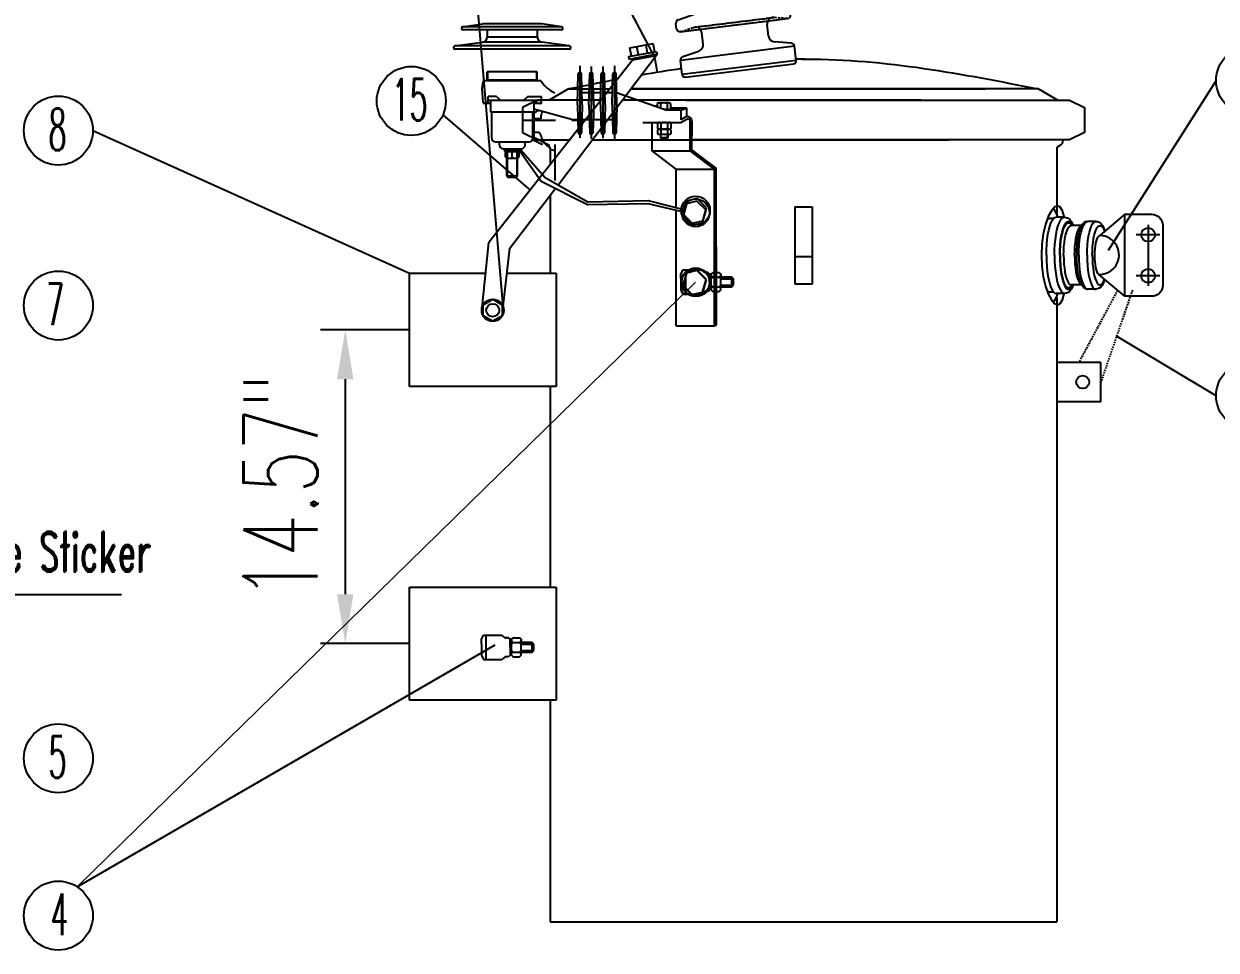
# Model space of a CAD drawing. Extents: x 4438 to 384502, y -178203 to -21188.
# Drawn here: x 374828 to 375552, y -173046 to -172484 of the extents above; entities that cross this region are included whole.
import ezdxf

# ---------------------------------------------------------------- set-up
doc = ezdxf.new("R2010")
doc.units = 0
doc.header["$LTSCALE"] = 8
doc.header["$MEASUREMENT"] = 0
doc.linetypes.add('ACAD_ISO04W100', pattern=[30, 24, -3, 0, -3])
doc.linetypes.add('HIDDEN', pattern=[0.375, 0.25, -0.125])
doc.layers.get('0').update_dxf_attribs({"linetype": 'CONTINUOUS'})
doc.layers.get('DEFPOINTS').update_dxf_attribs({"linetype": 'CONTINUOUS'})
for name, color, linetype in [('CEN', 1, 'ACAD_ISO04W100'), ('DEFAULT_2', 8, 'HIDDEN'), ('PL', 5, 'CONTINUOUS')]:
    doc.layers.add(name, color=color, linetype=linetype)
doc.layers.add('细', color=7, linetype='CONTINUOUS', lineweight=20)
doc.styles.add('DFT', font='simplex', dxfattribs={"width": 0.67, "bigfont": 'dft'})
doc.styles.get("Standard").update_dxf_attribs({"font": 'txt.shx', "width": 0.5, "bigfont": 'intecad.shx'})
doc.styles.add('数字与字母', font='romand.shx', dxfattribs={"width": 0.8})
doc.dimstyles.new('INTE$0', dxfattribs={"dimscale": 5, "dimtxt": 4, "dimasz": 3, "dimexe": 3, "dimexo": 0, "dimgap": 1, "dimtad": 1, "dimdec": 3, "dimdsep": 46, "dimtxsty": 'DFT', "dimcen": 0, "dimclrd": 3, "dimclre": 3, "dimclrt": 6, "dimadec": 0, "dimazin": 0, "dimtfac": 1, "dimtdec": 3, "dimtix": 1, "dimtmove": 1, "dimatfit": 0, "dimfxl": 0, "dimtolj": 1, "dimtzin": 0, "dimarcsym": 0})

# ---------------------------------------------------------------- blocks, each defined once
blk = doc.blocks.new('*D74')
at = {"color": 3, "lineweight": -2}
for p, q in [((375062.4, -172669.65), (375008.5, -172669.65)), ((375023.5, -172699.65), (375023.5, -172830.09)), ((375062.4, -172860.09), (375008.5, -172860.09))]:
    blk.add_line(p, q, dxfattribs=at)
at = {"color": 3}
for points in [[(375028.5, -172699.65), (375018.5, -172699.65), (375023.5, -172669.65)], [(375018.5, -172830.09), (375028.5, -172830.09), (375023.5, -172860.09)]]:
    blk.add_solid(points, dxfattribs=at)
at = {"layer": 'DEFPOINTS', "color": 0}
for p in [(375062.4, -172669.65), (375023.5, -172860.09), (375062.4, -172860.09)]:
    blk.add_point(p, dxfattribs=at)
at = {"color": 6, "insert": (374984.22, -172764.87), "char_height": 45, "attachment_point": 5, "rotation": 90, "style": 'DFT'}
blk.add_mtext('\\A1;14.57"', dxfattribs=at)
blk = doc.blocks.new('8')
at = {"color": 7, "linetype": 'Continuous'}
for p, q in [((3546.3, -353.2), (3546.3, -350.2)), ((3546.3, -350.2), (3585.2, -350.2)), ((3585.2, -353.2), (3546.3, -353.2)), ((3547.8, -348.7), (3583.7, -348.7)), ((3585.2, -353.2), (3585.2, -350.2)), ((3524.1, -370.5), (3524.1, -365.8)), ((3526.4, -362.8), (3542.2, -358.6)), ((3605.1, -362.8), (3526.4, -362.8)), ((3605.1, -362.8), (3589.3, -358.6)), ((3607.4, -370.5), (3607.4, -365.8)), ((3527.1, -373.6), (3604.4, -373.6)), ((3523.1, -389), (3537.5, -385.1)), ((3541.6, -379.7), (3541.6, -377.1)), ((3589.9, -379.7), (3589.9, -377.1)), ((3608.5, -389), (3594, -385.1)), ((3520.8, -396.7), (3520.8, -391.9)), ((3610.7, -396.7), (3610.7, -391.9)), ((3523.8, -399.7), (3607.7, -399.7)), ((3543.3, -405.1), (3543.3, -401.9)), ((3588.2, -405.1), (3588.2, -401.9)), ((3519.4, -422.8), (3519.4, -418.1)), ((3521.7, -415.1), (3539.1, -410.4)), ((3609.8, -415.1), (3592.4, -410.4)), ((3612.1, -422.8), (3612.1, -418.1)), ((3522.4, -425.9), (3609.1, -425.9)), ((3543.3, -432.2), (3543.3, -427.7)), ((3588.2, -432.2), (3588.2, -427.7)), ((3521.8, -441.3), (3538.8, -437.7)), ((3609.7, -441.3), (3592.7, -437.7)), ((3519.4, -449), (3519.4, -444.3)), ((3612.1, -449), (3612.1, -444.3)), ((3522.4, -452), (3609.1, -452)), ((3543.3, -463.1), (3543.3, -454.6)), ((3588.2, -463.1), (3588.2, -454.6)), ((3520.4, -472.5), (3538.8, -468.6)), ((3611.1, -472.5), (3592.7, -468.6)), ((3518, -480.1), (3518, -475.5)), ((3613.5, -480.1), (3613.5, -475.5)), ((3521.1, -483.2), (3610.5, -483.2)), ((3540.1, -494.7), (3540.1, -486.1)), ((3591.4, -494.7), (3591.4, -486.1)), ((3519.1, -503.6), (3535.7, -500.1)), ((3612.4, -503.6), (3595.8, -500.1)), ((3516.7, -511.3), (3516.7, -506.6)), ((3614.8, -511.3), (3614.8, -506.6)), ((3519.8, -514.4), (3611.7, -514.4)), ((3538.4, -524.9), (3538.4, -517.4)), ((3593.1, -517.4), (3538.4, -517.4)), ((3593.1, -524.9), (3593.1, -517.4)), ((3517.7, -533.8), (3534, -530.3)), ((3613.8, -533.8), (3597.5, -530.3)), ((3515.3, -541.5), (3515.3, -536.8)), ((3616.2, -541.5), (3616.2, -536.8)), ((3518.4, -544.5), (3613.1, -544.5)), ((3538.4, -555.5), (3538.4, -544.4)), ((3593.1, -555.5), (3593.1, -544.4)), ((3517.7, -564.5), (3534, -561)), ((3613.8, -564.5), (3597.5, -561)), ((3515.3, -572.1), (3515.3, -567.4)), ((3518.4, -575.2), (3613.1, -575.2)), ((3616.2, -572.1), (3616.2, -567.4)), ((3536.8, -588.5), (3536.8, -578.2)), ((3594.7, -588.5), (3594.7, -578.2)), ((3517.7, -597.1), (3532.4, -594)), ((3613.8, -597.1), (3599.1, -594)), ((3515.3, -612.6), (3515.3, -600.1)), ((3616.2, -600.1), (3515.3, -600.1)), ((3616.2, -612.6), (3616.2, -600.1)), ((3616.2, -612.6), (3515.3, -612.6)), ((3517.9, -615.2), (3613.6, -615.2))]:
    blk.add_line(p, q, dxfattribs=at)
for centre, radius, start, end in [((3540.7, -353.2), 5.59, 285, 0), ((3547.8, -350.2), 1.52, 90, 180), ((3583.7, -350.2), 1.52, 0, 90), ((3590.8, -353.2), 5.59, 180, 255), ((3527.1, -365.8), 3.05, 105, 180), ((3604.4, -365.8), 3.05, 0, 75), ((3527.1, -370.5), 3.05, 180, 270), ((3536, -377.1), 5.59, 0, 39.3839), ((3595.5, -377.1), 5.59, 140.6161, 180), ((3604.4, -370.5), 3.05, 270, 0), ((3536, -379.7), 5.59, 285, 0), ((3595.5, -379.7), 5.59, 180, 255), ((3523.8, -391.9), 3.05, 105, 180), ((3523.8, -396.7), 3.05, 180, 270), ((3607.7, -396.7), 3.05, 270, 0), ((3607.7, -391.9), 3.05, 0, 75), ((3537.7, -405.1), 5.59, 285, 0), ((3537.7, -401.9), 5.59, 0, 23.2986), ((3593.8, -401.9), 5.59, 156.7014, 180), ((3593.8, -405.1), 5.59, 180, 255), ((3522.4, -418.1), 3.05, 105, 180), ((3609.1, -418.1), 3.05, 0, 75), ((3522.4, -422.8), 3.05, 180, 270), ((3537.7, -427.7), 5.59, 0, 19.0102), ((3593.8, -427.7), 5.59, 160.9898, 180), ((3609.1, -422.8), 3.05, 270, 0), ((3537.7, -432.2), 5.59, 282, 0), ((3593.8, -432.2), 5.59, 180, 258), ((3522.4, -444.3), 3.05, 102, 180), ((3522.4, -449), 3.05, 180, 270), ((3609.1, -449), 3.05, 270, 0), ((3609.1, -444.3), 3.05, 0, 78), ((3537.7, -454.6), 5.59, 0, 27.3761), ((3593.8, -454.6), 5.59, 152.6239, 180), ((3537.7, -463.1), 5.59, 282, 0), ((3593.8, -463.1), 5.59, 180, 258), ((3521.1, -475.5), 3.05, 102, 180), ((3521.1, -480.1), 3.05, 180, 270), ((3610.5, -480.1), 3.05, 270, 0), ((3610.5, -475.5), 3.05, 0, 78), ((3534.5, -486.1), 5.59, 0, 31.6884), ((3597, -486.1), 5.59, 148.3116, 180), ((3534.5, -494.7), 5.59, 282, 0), ((3597, -494.7), 5.59, 180, 258), ((3519.8, -506.6), 3.05, 102, 180), ((3519.8, -511.3), 3.05, 180, 270), ((3611.7, -511.3), 3.05, 270, 0), ((3611.7, -506.6), 3.05, 0, 78), ((3532.9, -517.4), 5.59, 0, 32.609), ((3598.6, -517.4), 5.59, 147.391, 180), ((3518.4, -536.8), 3.05, 102, 180), ((3532.9, -524.9), 5.59, 282, 0), ((3598.6, -524.9), 5.59, 180, 258), ((3613.1, -536.8), 3.05, 0, 78), ((3518.4, -541.5), 3.05, 180, 270), ((3613.1, -541.5), 3.05, 270, 0), ((3518.4, -567.4), 3.05, 102, 180), ((3532.9, -555.5), 5.59, 282, 0), ((3598.6, -555.5), 5.59, 180, 258), ((3613.1, -567.4), 3.05, 0, 78), ((3518.4, -572.1), 3.05, 180, 270), ((3531.2, -578.2), 5.59, 0, 33.2147), ((3600.3, -578.2), 5.59, 146.7853, 180), ((3613.1, -572.1), 3.05, 270, 0), ((3531.2, -588.5), 5.59, 282, 0), ((3600.3, -588.5), 5.59, 180, 258), ((3518.4, -600.1), 3.05, 102, 180), ((3613.1, -600.1), 3.05, 0, 78), ((3517.9, -612.6), 2.54, 180, 270), ((3613.6, -612.6), 2.54, 270, 0)]:
    blk.add_arc(centre, radius, start, end, dxfattribs=at)
at = {"layer": 'CEN', "ltscale": 0.5}
for p, q in [((3555.7, -305.1), (3555.7, -330.2)), ((3536.9, -317.7), (3600.7, -317.7)), ((3579.9, -317.7), (3554.9, -317.7))]:
    blk.add_line(p, q, dxfattribs=at)
at = {"layer": 'DEFAULT_2', "color": 8, "linetype": 'HIDDEN'}
for p, q in [((3527.9, -373.4), (3527.1, -373.6)), ((3527.9, -373.4), (3534.6, -371.7)), ((3527.9, -373.4), (3603.6, -373.4)), ((3534.6, -371.7), (3536, -371.5)), ((3534.6, -371.7), (3596.9, -371.7)), ((3536.2, -371.5), (3595.3, -371.5)), ((3596.9, -371.7), (3595.5, -371.5)), ((3603.6, -373.4), (3596.9, -371.7)), ((3603.6, -373.4), (3604.4, -373.6)), ((3524.6, -399.6), (3536.2, -396.5)), ((3536.2, -396.5), (3537.7, -396.3)), ((3536.2, -396.5), (3595.3, -396.5)), ((3537.7, -396.3), (3593.8, -396.3)), ((3595.3, -396.5), (3593.8, -396.3)), ((3606.9, -399.6), (3595.3, -396.5)), ((3524.6, -399.6), (3523.8, -399.7)), ((3524.6, -399.6), (3606.9, -399.6)), ((3606.9, -399.6), (3607.7, -399.7)), ((3523.2, -425.8), (3522.4, -425.9)), ((3523.2, -425.8), (3536.2, -422.3)), ((3523.2, -425.8), (3608.3, -425.8)), ((3536.2, -422.3), (3537.7, -422.1)), ((3536.2, -422.3), (3595.3, -422.3)), ((3537.7, -422.1), (3593.8, -422.1)), ((3595.3, -422.3), (3593.8, -422.1)), ((3608.3, -425.8), (3595.3, -422.3)), ((3608.3, -425.8), (3609.1, -425.9)), ((3523.1, -452), (3536.5, -449.1)), ((3536.5, -449.1), (3537.7, -449)), ((3595, -449.1), (3593.8, -449)), ((3608.4, -452), (3595, -449.1)), ((3523.1, -452), (3522.4, -452)), ((3523.1, -452), (3608.4, -452)), ((3608.4, -452), (3609.1, -452)), ((3521.7, -483.1), (3533.3, -480.6)), ((3533.3, -480.6), (3534.5, -480.5)), ((3533.3, -480.6), (3598.2, -480.6)), ((3534.6, -480.5), (3596.9, -480.5)), ((3598.2, -480.6), (3597, -480.5)), ((3609.8, -483.1), (3598.2, -480.6)), ((3521.7, -483.1), (3521.1, -483.2)), ((3521.7, -483.1), (3609.8, -483.1)), ((3609.8, -483.1), (3610.5, -483.2)), ((3520.4, -514.3), (3531.7, -511.9)), ((3531.7, -511.9), (3532.9, -511.8)), ((3531.7, -511.9), (3599.8, -511.9)), ((3533, -511.8), (3598.5, -511.8)), ((3599.8, -511.9), (3598.6, -511.8)), ((3611.1, -514.3), (3599.8, -511.9)), ((3520.4, -514.3), (3519.8, -514.4)), ((3520.4, -514.3), (3611.1, -514.3)), ((3611.1, -514.3), (3611.7, -514.4)), ((3519, -544.4), (3530, -542.1)), ((3530, -542.1), (3531.2, -542)), ((3530, -542.1), (3601.5, -542.1)), ((3531.4, -542), (3600.2, -542)), ((3601.5, -542.1), (3600.3, -542)), ((3612.5, -544.4), (3601.5, -542.1)), ((3519, -544.4), (3518.4, -544.5)), ((3519, -544.4), (3612.5, -544.4)), ((3612.5, -544.4), (3613.1, -544.5)), ((3519, -575.1), (3518.4, -575.2)), ((3519, -575.1), (3530, -572.8)), ((3519, -575.1), (3612.5, -575.1)), ((3530, -572.8), (3531.2, -572.6)), ((3530, -572.8), (3601.5, -572.8)), ((3531.4, -572.6), (3600.2, -572.6)), ((3601.5, -572.8), (3600.3, -572.6)), ((3612.5, -575.1), (3601.5, -572.8)), ((3612.5, -575.1), (3613.1, -575.2))]:
    blk.add_line(p, q, dxfattribs=at)
for centre, start, end in [((3536, -377.1), 39.3839, 90), ((3595.5, -377.1), 90, 140.6161), ((3537.7, -401.9), 23.2986, 90), ((3593.8, -401.9), 90, 156.7014), ((3537.7, -427.7), 19.0102, 90), ((3593.8, -427.7), 90, 160.9898), ((3537.7, -454.6), 27.3761, 90), ((3593.8, -454.6), 90, 152.6239), ((3534.5, -486.1), 31.6884, 90), ((3597, -486.1), 90, 148.3116), ((3532.9, -517.4), 32.609, 90), ((3598.6, -517.4), 90, 147.391), ((3531.2, -547.6), 33.2147, 90), ((3600.3, -547.6), 90, 146.7853), ((3531.2, -578.2), 33.2147, 90), ((3600.3, -578.2), 90, 146.7853)]:
    blk.add_arc(centre, 5.59, start, end, dxfattribs=at)
at = {"layer": 'PL', "ltscale": 0.5}
for p, q in [((3565.7, -302.7), (3565.7, -332.7)), ((3557.8, -311.7), (3551.7, -311.7)), ((3575.8, -317.7), (3575.8, -309.8)), ((3597.7, -311.7), (3575.8, -311.7)), ((3575.8, -312.7), (3598.7, -312.7)), ((3597.7, -311.7), (3597.7, -323.7)), ((3597.7, -311.7), (3598.7, -312.7)), ((3557.8, -323.7), (3551.7, -323.7)), ((3575.8, -322.7), (3598.7, -322.7)), ((3597.7, -323.7), (3598.7, -322.7)), ((3557.8, -332.7), (3565.2, -332.7)), ((3574.8, -327.2), (3566.2, -332.4))]:
    blk.add_line(p, q, dxfattribs=at)
for points in [[(3547.1, -300.2), (3551.7, -300.2), (3551.7, -302.7)], [(3551.7, -308.7), (3551.7, -326.7)], [(3575.8, -309.8), (3575.8, -344.7)], [(3598.7, -312.7), (3598.7, -322.7)], [(3597.7, -323.7), (3575.8, -323.7)], [(3551.7, -332.7), (3551.7, -335.2), (3547.1, -335.2)], [(3555.8, -344.7), (3555.8, -332.7)]]:
    blk.add_lwpolyline(points, dxfattribs=at)
for points in [[(3557.8, -302.7), (3550.8, -302.7), (3550.8, -308.7), (3555.8, -308.7, -0.414214), (3557.8, -310.7), (3557.8, -324.7, -0.414214), (3555.8, -326.7), (3550.8, -326.7), (3550.8, -332.7), (3557.8, -332.7)], [(3555.8, -302.7), (3565.2, -302.7, -0.135933), (3566.2, -302.9), (3574.8, -308.1)]]:
    blk.add_lwpolyline(points, format="xyb", dxfattribs=at)
blk.add_lwpolyline([(3545.3, -346.7), (3586.3, -346.7, -0.414214), (3588.3, -348.7), (3588.3, -353.7), (3543.3, -353.7), (3543.3, -348.7, -0.414214)], format="xyb", close=True, dxfattribs=at)
for centre, radius, start, end in [((3579.7, -317.7), 37, 151.7725, 208.2275), ((3573.8, -309.8), 2, 0, 59.0362), ((3565.2, -330.7), 2, 270, 300.9638), ((3573.8, -325.5), 2, 300.9638, 0), ((3553.8, -344.7), 2, 270, 0), ((3577.8, -344.7), 2, 180, 270)]:
    blk.add_arc(centre, radius, start, end, dxfattribs=at)

msp = doc.modelspace()

# ---------------------------------------------------------------- linework, layer by layer
at = {"color": 1}
for p, q in [((375211.308, -172504.166), (375086.496, -172267.153)), ((375119.32, -172655.456), (375086.496, -172267.153)), ((375551.983, -172518.295), (375486.468, -172621.469)), ((375082.82, -172539.027), (375135.736, -172584.82)), ((374870.365, -172548.666), (375062.397, -172635.301)), ((375551.983, -172709.573), (375491.571, -172673.488)), ((374736.23, -172830.279), (374887.775, -172830.279)), ((374860.797, -173007.596), (375114.417, -172860.872))]:
    msp.add_line(p, q, dxfattribs=at)
at = {"color": 7, "linetype": 'HIDDEN', "ltscale": 0.5}
for p, q in [((375492.109, -172645.605), (375468.622, -172689.53)), ((375492.109, -172645.605), (375468.622, -172689.53)), ((375501.134, -172645.605), (375482.008, -172701.37)), ((375501.134, -172645.605), (375482.008, -172701.37))]:
    msp.add_line(p, q, dxfattribs=at)
at = {"color": 1}
for centre in [(375572.927, -172518.295), (375063.599, -172530.706), (374849.421, -172548.666), (374849.421, -172654.851), (375572.927, -172709.573), (374849.421, -172929.694), (374849.421, -173025.181)]:
    msp.add_circle(centre, 20.944, dxfattribs=at)
at = {"layer": 'CEN', "ltscale": 0.5}
for p, q in [((375510.684, -172605.862), (375510.684, -172642.849)), ((375510.684, -172605.862), (375510.684, -172642.849)), ((375517.85, -172611.896), (375503.517, -172611.896)), ((375517.85, -172636.816), (375503.517, -172636.816))]:
    msp.add_line(p, q, dxfattribs=at)
at = {"layer": 'PL', "ltscale": 0.5}
for p, q in [((375094.882, -172485.649), (375106.836, -172483.887)), ((375142.827, -172483.887), (375106.836, -172483.887)), ((375154.781, -172485.649), (375142.827, -172483.887)), ((375154.781, -172485.649), (375094.882, -172485.649)), ((375154.69, -172487.581), (375094.972, -172487.581)), ((375109.603, -172487.581), (375109.603, -172491.884)), ((375109.603, -172487.581), (375109.603, -172491.884)), ((375140.059, -172487.581), (375140.059, -172491.884)), ((375140.059, -172487.581), (375140.059, -172491.884)), ((375090.035, -172497.314), (375106.792, -172495.076)), ((375159.628, -172497.314), (375090.035, -172497.314)), ((375142.87, -172495.076), (375106.792, -172495.076)), ((375140.059, -172491.884), (375109.603, -172491.884)), ((375159.628, -172497.314), (375142.87, -172495.076)), ((375159.55, -172499.248), (375090.112, -172499.248)), ((375165.817, -172509.419), (375165.817, -172553.151)), ((375172.816, -172509.732), (375172.816, -172553.62)), ((375179.814, -172509.732), (375179.814, -172553.308)), ((375186.877, -172509.419), (375186.877, -172553.933)), ((375106.687, -172523.09), (375107.16, -172519.125)), ((375142.11, -172518.554), (375107.804, -172518.554)), ((375109.992, -172512.981), (375109.603, -172512.981)), ((375109.603, -172517.777), (375109.603, -172512.981)), ((375109.992, -172517.777), (375109.992, -172512.981)), ((375139.671, -172512.981), (375109.992, -172512.981)), ((375139.282, -172518.165), (375110.381, -172518.165)), ((375139.282, -172518.554), (375110.381, -172518.554)), ((375139.282, -172518.554), (375110.381, -172518.554)), ((375121.429, -172518.165), (375121.429, -172518.554)), ((375128.233, -172518.554), (375128.233, -172518.165)), ((375140.059, -172512.981), (375139.671, -172512.981)), ((375139.671, -172517.777), (375139.671, -172512.981)), ((375140.059, -172517.777), (375140.059, -172512.981)), ((375164.359, -172533.134), (375164.83, -172514.326)), ((375166.157, -172513.694), (375165.477, -172513.694)), ((375167.275, -172533.134), (375166.805, -172514.326)), ((375171.358, -172533.134), (375171.828, -172514.326)), ((375173.156, -172513.694), (375172.476, -172513.694)), ((375174.274, -172533.134), (375173.804, -172514.326)), ((375178.356, -172533.134), (375178.826, -172514.326)), ((375180.154, -172513.694), (375179.474, -172513.694)), ((375181.272, -172533.134), (375180.802, -172514.326)), ((375185.419, -172533.134), (375185.89, -172514.326)), ((375187.217, -172513.694), (375186.537, -172513.694)), ((375188.335, -172533.134), (375187.865, -172514.326)), ((375107.14, -172531.549), (375106.687, -172523.09)), ((375172.816, -172525.682), (375167.089, -172525.682)), ((375178.542, -172525.682), (375174.087, -172525.682)), ((375185.606, -172525.682), (375181.086, -172525.682)), ((375188.147, -172525.615), (375218.557, -172536.374)), ((375111.709, -172532.162), (375107.787, -172532.162)), ((375115.273, -172527.95), (375110.251, -172527.95)), ((375110.251, -172532.162), (375110.251, -172527.95)), ((375110.251, -172530.218), (375142.523, -172530.218)), ((375111.709, -172530.218), (375111.709, -172537.346)), ((375115.273, -172527.95), (375117.703, -172530.218)), ((375134.389, -172527.95), (375131.959, -172530.218)), ((375134.389, -172527.95), (375142.523, -172527.95)), ((375137.953, -172530.218), (375137.953, -172537.346)), ((375142.523, -172532.162), (375137.953, -172532.162)), ((375139.411, -172530.218), (375139.411, -172532.162)), ((375142.523, -172532.162), (375142.523, -172527.95)), ((375164.359, -172533.134), (375164.828, -172550)), ((375167.275, -172533.134), (375166.807, -172550)), ((375171.358, -172533.134), (375171.826, -172550)), ((375174.274, -172533.134), (375173.805, -172550)), ((375178.356, -172533.134), (375178.825, -172550)), ((375181.272, -172533.134), (375180.804, -172550)), ((375185.419, -172533.134), (375185.888, -172550)), ((375188.335, -172533.134), (375187.867, -172550)), ((375212.867, -172533.769), (375211.194, -172533.769)), ((375212.867, -172532.245), (375212.867, -172534.361)), ((375219.928, -172531.843), (375213.868, -172531.843)), ((375214.887, -172532.245), (375214.887, -172535.076)), ((375218.928, -172532.245), (375218.928, -172535.523)), ((375220.948, -172532.245), (375220.948, -172535.523)), ((375111.709, -172537.346), (375137.953, -172537.346)), ((375112.357, -172553.222), (375112.357, -172537.346)), ((375137.305, -172553.222), (375137.305, -172537.346)), ((375141.069, -172536.571), (375137.925, -172538.143)), ((375137.925, -172538.143), (375137.925, -172552.723)), ((375142.1, -172541.451), (375137.925, -172541.451)), ((375161.653, -172542.161), (375137.953, -172535.725)), ((375138.801, -172535.956), (375137.953, -172536.379)), ((375219.938, -172535.925), (375217.289, -172535.925)), ((375227.215, -172536.374), (375218.557, -172536.374)), ((375227.215, -172536.374), (375227.215, -172542.206)), ((375164.611, -172542.206), (375161.992, -172542.206)), ((375171.61, -172542.206), (375167.024, -172542.206)), ((375178.608, -172542.206), (375174.022, -172542.206)), ((375185.671, -172542.206), (375181.02, -172542.206)), ((375213.083, -172544.161), (375213.083, -172547.438)), ((375213.085, -172548.243), (375213.085, -172550.549)), ((375220.154, -172547.841), (375214.093, -172547.841)), ((375214.096, -172543.758), (375220.157, -172543.758)), ((375215.103, -172544.161), (375215.103, -172547.438)), ((375215.106, -172548.243), (375215.106, -172550.549)), ((375219.144, -172544.161), (375219.144, -172547.438)), ((375219.146, -172548.243), (375219.146, -172550.549)), ((375221.164, -172544.161), (375221.164, -172547.438)), ((375221.167, -172548.243), (375221.167, -172550.549)), ((375114.625, -172555.49), (375135.037, -172555.49)), ((375117.055, -172557.434), (375117.055, -172555.49)), ((375132.607, -172557.434), (375132.607, -172555.49)), ((375137.137, -172554.079), (375143.173, -172557.097)), ((375141.342, -172549.847), (375137.925, -172549.847)), ((375137.925, -172552.723), (375146.673, -172557.097)), ((375166.159, -172550.63), (375165.476, -172550.63)), ((375173.157, -172550.63), (375172.474, -172550.63)), ((375180.156, -172550.63), (375179.472, -172550.63)), ((375187.219, -172550.63), (375186.536, -172550.63)), ((375214.096, -172550.951), (375220.157, -172550.951)), ((375214.791, -172550.951), (375214.791, -172552.925)), ((375214.791, -172552.925), (375215.093, -172553.187)), ((375214.791, -172552.925), (375219.456, -172552.925)), ((375215.093, -172553.187), (375215.093, -172550.951)), ((375215.093, -172553.187), (375219.153, -172553.187)), ((375219.153, -172553.187), (375219.153, -172550.951)), ((375219.456, -172552.925), (375219.153, -172553.187)), ((375219.456, -172552.925), (375219.456, -172550.951)), ((375119.323, -172559.702), (375130.339, -172559.702)), ((375119.907, -172560.195), (375119.907, -172559.702)), ((375119.907, -172559.702), (375129.756, -172559.702)), ((375119.907, -172560.195), (375129.756, -172560.195)), ((375120.399, -172560.687), (375120.399, -172560.195)), ((375120.399, -172561.426), (375120.399, -172560.687)), ((375120.399, -172560.687), (375129.264, -172560.687)), ((375120.399, -172561.426), (375129.264, -172561.426)), ((375120.78, -172564.769), (375120.78, -172562.023)), ((375121.591, -172576.226), (375121.591, -172559.702)), ((375121.915, -172576.55), (375121.915, -172559.702)), ((375124.674, -172561.426), (375123.787, -172560.687)), ((375125.452, -172561.426), (375124.487, -172560.687)), ((375124.831, -172564.769), (375124.831, -172562.023)), ((375127.747, -172576.55), (375127.747, -172559.702)), ((375128.071, -172576.226), (375128.071, -172559.702)), ((375128.883, -172562.023), (375128.883, -172564.769)), ((375129.264, -172561.426), (375129.264, -172560.687)), ((375129.756, -172560.195), (375129.756, -172559.702)), ((375148.529, -172560.144), (375150.755, -172560.761)), ((375150.755, -172557.097), (375150.755, -172579.004)), ((375209.683, -172561.053), (375232.579, -172561.045)), ((375121.915, -172565.366), (375127.748, -172565.366)), ((375121.591, -172576.226), (375128.071, -172576.226)), ((375121.591, -172576.226), (375122.239, -172576.874)), ((375122.239, -172576.874), (375127.423, -172576.874)), ((375127.423, -172576.874), (375128.071, -172576.226)), ((375236.947, -172591.547), (375230.665, -172593.091)), ((375242.43, -172597.066), (375236.947, -172591.547)), ((375230.665, -172593.091), (375228.627, -172600.6)), ((375240.391, -172604.575), (375242.43, -172597.066)), ((375453.191, -172595.949), (375454.691, -172598.349)), ((375454.691, -172598.349), (375455.649, -172601.19)), ((375496.516, -172599.464), (375481.469, -172612.344)), ((375228.627, -172600.6), (375234.11, -172606.12)), ((375234.11, -172606.12), (375240.391, -172604.575)), ((375453.355, -172602.048), (375450.805, -172602.048)), ((375459.921, -172601.19), (375454.948, -172601.19)), ((375463.716, -172606.388), (375464.065, -172606.338)), ((375464.065, -172606.338), (375463.951, -172606.319)), ((375470.461, -172606.338), (375464.065, -172606.338)), ((375478.983, -172603.764), (375473.957, -172603.764)), ((375454.467, -172614.732), (375454.877, -172611.831)), ((375230.665, -172635.211), (375228.627, -172642.72)), ((375236.947, -172633.667), (375230.665, -172635.211)), ((375242.43, -172639.186), (375236.947, -172633.667)), ((375454.467, -172633.979), (375454.877, -172636.88)), ((375228.627, -172642.72), (375234.11, -172648.24)), ((375240.391, -172646.695), (375242.43, -172639.186)), ((375463.716, -172642.323), (375464.065, -172642.374)), ((375470.463, -172642.374), (375464.065, -172642.374)), ((375496.516, -172649.248), (375480.706, -172636)), ((375234.11, -172648.24), (375240.391, -172646.695)), ((375453.355, -172646.664), (375450.805, -172646.664)), ((375459.921, -172647.522), (375454.948, -172647.522)), ((375478.983, -172644.948), (375473.957, -172644.948))]:
    msp.add_line(p, q, dxfattribs=at)
at = {"layer": 'PL', "color": 7, "ltscale": 0.5}
for p, q in [((375196.189, -172498.513), (375210.333, -172495.87)), ((375201.375, -172502.713), (375200.442, -172497.719)), ((375207.014, -172501.659), (375206.081, -172496.665)), ((375211.267, -172500.865), (375210.333, -172495.87)), ((375198.673, -172504.971), (375110.691, -172616.595)), ((375152.816, -172581.31), (375212.684, -172502.352)), ((375195.536, -172524.968), (375212.684, -172502.352)), ((375195.548, -172503.803), (375212.367, -172500.659)), ((375195.864, -172505.496), (375195.548, -172503.803)), ((375212.684, -172502.352), (375195.864, -172505.496)), ((375197.123, -172503.508), (375196.189, -172498.513)), ((375198.106, -172505.69), (375211.138, -172503.254)), ((375198.588, -172504.987), (375198.106, -172505.69)), ((375210.435, -172502.773), (375198.588, -172504.987)), ((375211.138, -172503.254), (375210.435, -172502.773)), ((375213.02, -172513.324), (375211.138, -172503.254)), ((375212.367, -172500.659), (375212.684, -172502.352)), ((375198.106, -172505.69), (375186.517, -172520.393)), ((375158.882, -172523.408), (375147.199, -172530.178)), ((375158.882, -172523.408), (375147.199, -172530.178)), ((375158.882, -172523.408), (375147.199, -172530.178)), ((375158.882, -172523.408), (375184.14, -172523.409)), ((375158.882, -172523.408), (375184.14, -172523.409)), ((375158.882, -172523.408), (375184.14, -172523.409)), ((375444.27, -172523.408), (375196.706, -172523.425)), ((375196.717, -172523.41), (375411.977, -172523.425)), ((375444.27, -172523.408), (375455.954, -172530.178)), ((375140.083, -172530.214), (375131.045, -172534.734)), ((375140.083, -172530.214), (375131.045, -172534.734)), ((375140.083, -172530.214), (375131.045, -172534.734)), ((375178.776, -172530.214), (375140.083, -172530.214)), ((375178.776, -172530.214), (375140.083, -172530.214)), ((375373.051, -172530.214), (375191.558, -172530.214)), ((375373.051, -172530.214), (375220.443, -172530.214)), ((375230.102, -172530.214), (375463.069, -172530.214)), ((375463.069, -172530.214), (375472.108, -172534.734)), ((375131.045, -172534.734), (375131.045, -172549.798)), ((375131.045, -172534.734), (375131.045, -172549.798)), ((375131.045, -172534.734), (375131.045, -172549.798)), ((375472.108, -172534.734), (375472.108, -172549.798)), ((375131.045, -172549.798), (375140.083, -172554.318)), ((375131.045, -172549.798), (375140.083, -172554.318)), ((375131.045, -172549.798), (375140.083, -172554.318)), ((375140.083, -172554.318), (375159.778, -172554.318)), ((375140.083, -172554.318), (375159.778, -172554.318)), ((375173.282, -172554.318), (375233.824, -172554.318)), ((375233.824, -172554.318), (375369.204, -172554.318)), ((375233.949, -172554.318), (375389.741, -172554.318)), ((375463.069, -172554.318), (375233.949, -172554.318)), ((375472.108, -172549.798), (375463.069, -172554.318)), ((375145.617, -172557.465), (375147.329, -172558.486)), ((375145.617, -172557.465), (375147.329, -172558.486)), ((375145.617, -172557.465), (375147.329, -172558.486)), ((375147.917, -172559.522), (375147.917, -172569.366)), ((375147.917, -172559.522), (375147.917, -172569.366)), ((375147.917, -172559.522), (375147.917, -172569.366)), ((375455.235, -172559.522), (375455.235, -172599.64)), ((375457.535, -172557.465), (375455.823, -172558.486)), ((375123.47, -172620.012), (375151.281, -172583.334)), ((375147.917, -172587.771), (375147.917, -172635.301)), ((375147.917, -172587.771), (375147.917, -172599.64)), ((375230.483, -172591.508), (375228.377, -172599.266)), ((375230.483, -172591.508), (375228.377, -172599.266)), ((375230.483, -172591.508), (375228.377, -172599.266)), ((375236.974, -172589.912), (375230.483, -172591.508)), ((375236.974, -172589.912), (375230.483, -172591.508)), ((375236.974, -172589.912), (375230.483, -172591.508)), ((375242.639, -172595.615), (375236.974, -172589.912)), ((375242.639, -172595.615), (375236.974, -172589.912)), ((375242.639, -172595.615), (375236.974, -172589.912)), ((375228.377, -172599.266), (375234.043, -172604.97)), ((375228.377, -172599.266), (375234.043, -172604.97)), ((375228.377, -172599.266), (375234.043, -172604.97)), ((375240.533, -172603.373), (375242.639, -172595.615)), ((375240.533, -172603.373), (375242.639, -172595.615)), ((375240.533, -172603.373), (375242.639, -172595.615)), ((375296.22, -172594.931), (375306.933, -172594.931)), ((375296.22, -172594.931), (375296.22, -172641.799)), ((375306.933, -172594.931), (375306.933, -172641.799)), ((375234.043, -172604.97), (375240.533, -172603.373)), ((375234.043, -172604.97), (375240.533, -172603.373)), ((375234.043, -172604.97), (375240.533, -172603.373)), ((375106.545, -172656.066), (375110.691, -172616.595)), ((375119.32, -172655.456), (375123.47, -172620.012)), ((375296.22, -172625.06), (375306.933, -172625.06)), ((375062.397, -172703.995), (375062.397, -172635.301)), ((375062.397, -172703.995), (375062.397, -172635.301)), ((375062.397, -172635.301), (375108.726, -172635.301)), ((375121.68, -172635.301), (375151.49, -172635.301)), ((375151.49, -172635.301), (375151.49, -172703.995)), ((375227.235, -172635.807), (375228.531, -172633.215)), ((375227.235, -172635.807), (375228.531, -172633.215)), ((375227.235, -172635.804), (375227.401, -172635.473)), ((375227.235, -172637.281), (375227.235, -172635.804)), ((375227.235, -172638.551), (375227.235, -172635.807)), ((375228.305, -172633.665), (375228.531, -172633.212)), ((375230.483, -172635.028), (375228.377, -172642.786)), ((375230.483, -172635.028), (375228.377, -172642.786)), ((375230.483, -172635.028), (375228.377, -172642.786)), ((375228.441, -172633.212), (375233.02, -172633.222)), ((375228.441, -172633.215), (375235.069, -172633.229)), ((375230.128, -172635.473), (375230.128, -172633.212)), ((375230.128, -172648.04), (375230.128, -172635.473)), ((375236.974, -172633.432), (375230.483, -172635.028)), ((375236.974, -172633.432), (375230.483, -172635.028)), ((375236.974, -172633.432), (375230.483, -172635.028)), ((375235.069, -172633.229), (375239.559, -172633.239)), ((375242.639, -172639.135), (375236.974, -172633.432)), ((375242.639, -172639.135), (375236.974, -172633.432)), ((375242.639, -172639.135), (375236.974, -172633.432)), ((375241.698, -172634.843), (375239.559, -172633.239)), ((375241.698, -172634.843), (375242.3, -172634.843)), ((375243.626, -172634.843), (375241.698, -172634.843)), ((375243.626, -172634.843), (375241.698, -172634.843)), ((375244.59, -172635.807), (375243.626, -172634.843)), ((375244.59, -172635.807), (375243.626, -172634.843)), ((375244.108, -172635.325), (375244.501, -172635.718)), ((375244.59, -172640.627), (375244.59, -172635.807)), ((375245.554, -172635.807), (375244.59, -172635.807)), ((375245.554, -172635.807), (375246.518, -172634.843)), ((375245.916, -172635.445), (375245.554, -172635.807)), ((375245.554, -172640.805), (375245.554, -172635.807)), ((375245.554, -172635.807), (375245.554, -172636.771)), ((375246.518, -172634.843), (375250.375, -172634.843)), ((375250.375, -172634.843), (375251.339, -172635.807)), ((375251.339, -172640.345), (375251.339, -172635.807)), ((375251.339, -172635.807), (375251.339, -172638.551)), ((375227.235, -172638.551), (375227.235, -172645.448)), ((375228.377, -172642.786), (375234.043, -172648.49)), ((375228.377, -172642.786), (375234.043, -172648.49)), ((375228.377, -172642.786), (375234.043, -172648.49)), ((375230.128, -172639.089), (375230.128, -172637.281)), ((375230.128, -172642.704), (375230.128, -172640.896)), ((375240.533, -172646.893), (375242.639, -172639.135)), ((375240.533, -172646.893), (375242.639, -172639.135)), ((375240.533, -172646.893), (375242.639, -172639.135)), ((375244.59, -172640.627), (375244.59, -172645.448)), ((375245.554, -172636.771), (375246.518, -172637.735)), ((375246.064, -172637.281), (375245.554, -172636.771)), ((375245.554, -172645.448), (375245.554, -172640.805)), ((375246.518, -172637.735), (375245.703, -172638.551)), ((375246.518, -172643.52), (375245.703, -172642.704)), ((375246.518, -172637.735), (375247.723, -172637.735)), ((375247.723, -172637.735), (375250.375, -172637.735)), ((375250.375, -172637.735), (375251.339, -172636.771)), ((375251.339, -172638.699), (375250.375, -172637.735)), ((375250.375, -172643.52), (375251.339, -172642.556)), ((375258.088, -172637.735), (375251.339, -172637.735)), ((375251.339, -172638.952), (375251.339, -172638.699)), ((375251.339, -172638.699), (375259.052, -172638.699)), ((375251.339, -172642.556), (375251.339, -172640.345)), ((375251.339, -172642.556), (375259.052, -172642.556)), ((375251.339, -172645.448), (375251.339, -172642.704)), ((375259.052, -172638.699), (375258.088, -172637.735)), ((375258.088, -172640.629), (375258.088, -172637.735)), ((375258.088, -172643.52), (375258.088, -172640.627)), ((375258.088, -172643.52), (375259.052, -172642.556)), ((375259.052, -172640.482), (375259.052, -172638.699)), ((375259.052, -172642.556), (375259.052, -172640.627)), ((375306.933, -172641.799), (375296.22, -172641.799)), ((375227.235, -172645.448), (375228.531, -172648.04)), ((375228.441, -172648.04), (375235.069, -172648.026)), ((375234.043, -172648.49), (375240.533, -172646.893)), ((375234.043, -172648.49), (375240.533, -172646.893)), ((375234.043, -172648.49), (375240.533, -172646.893)), ((375235.069, -172648.026), (375239.559, -172648.016)), ((375241.698, -172646.412), (375239.559, -172648.016)), ((375243.626, -172646.412), (375241.698, -172646.412)), ((375244.59, -172645.448), (375243.626, -172646.412)), ((375245.554, -172644.484), (375246.518, -172643.52)), ((375245.554, -172645.448), (375246.518, -172646.412)), ((375246.518, -172643.52), (375247.723, -172643.52)), ((375246.518, -172646.412), (375250.375, -172646.412)), ((375247.723, -172643.52), (375250.375, -172643.52)), ((375251.339, -172644.484), (375250.375, -172643.52)), ((375250.375, -172646.412), (375251.339, -172645.448)), ((375251.339, -172643.52), (375258.088, -172643.52)), ((375455.235, -172649.905), (375455.235, -172677.727)), ((375455.235, -172649.905), (375455.235, -172677.727)), ((375455.235, -172677.727), (375455.235, -172840.326)), ((375147.964, -172703.995), (375062.397, -172703.995)), ((375151.49, -172703.995), (375062.397, -172703.995)), ((375147.917, -172703.995), (375147.917, -172825.738)), ((375147.917, -172703.995), (375147.917, -172704.578)), ((375147.917, -172703.995), (375147.917, -172825.738)), ((375147.917, -172703.995), (375147.917, -172704.578)), ((375147.917, -172703.995), (375147.917, -172704.578)), ((375147.917, -172703.995), (375147.917, -172704.578)), ((375455.235, -172801.652), (375455.235, -172917.94)), ((375062.397, -172894.433), (375062.397, -172825.738)), ((375062.397, -172894.433), (375062.397, -172825.738)), ((375062.397, -172825.738), (375151.49, -172825.738)), ((375151.49, -172825.738), (375151.49, -172894.433)), ((375106.134, -172857.466), (375107.43, -172854.875)), ((375106.134, -172857.466), (375107.43, -172854.875)), ((375106.134, -172857.463), (375106.3, -172857.133)), ((375106.134, -172858.94), (375106.134, -172857.463)), ((375106.134, -172860.21), (375106.134, -172857.466)), ((375107.203, -172855.325), (375107.43, -172854.872)), ((375107.339, -172854.872), (375111.919, -172854.882)), ((375107.339, -172854.875), (375113.968, -172854.889)), ((375109.027, -172857.133), (375109.027, -172854.872)), ((375109.027, -172869.699), (375109.027, -172857.133)), ((375109.027, -172860.748), (375109.027, -172858.94)), ((375113.968, -172854.889), (375118.457, -172854.898)), ((375120.596, -172856.502), (375118.457, -172854.898)), ((375120.596, -172856.502), (375121.199, -172856.502)), ((375122.525, -172856.502), (375120.596, -172856.502)), ((375122.525, -172856.502), (375120.596, -172856.502)), ((375123.489, -172857.466), (375122.525, -172856.502)), ((375123.489, -172857.466), (375122.525, -172856.502)), ((375123.007, -172856.984), (375123.4, -172857.377)), ((375123.489, -172862.287), (375123.489, -172857.466)), ((375124.453, -172857.466), (375123.489, -172857.466)), ((375124.453, -172857.466), (375125.417, -172856.502)), ((375124.814, -172857.105), (375124.453, -172857.466)), ((375124.453, -172862.465), (375124.453, -172857.466)), ((375124.453, -172857.466), (375124.453, -172858.43)), ((375124.453, -172858.43), (375125.417, -172859.395)), ((375124.963, -172858.94), (375124.453, -172858.43)), ((375125.417, -172859.395), (375124.601, -172860.21)), ((375125.417, -172856.502), (375129.273, -172856.502)), ((375125.417, -172859.395), (375126.622, -172859.395)), ((375126.622, -172859.395), (375129.273, -172859.395)), ((375129.273, -172856.502), (375130.238, -172857.466)), ((375129.273, -172859.395), (375130.238, -172858.43)), ((375130.238, -172860.359), (375129.273, -172859.395)), ((375130.238, -172862.004), (375130.238, -172857.466)), ((375130.238, -172857.466), (375130.238, -172860.21)), ((375136.987, -172859.395), (375130.238, -172859.395)), ((375137.951, -172860.359), (375136.987, -172859.395)), ((375136.987, -172862.288), (375136.987, -172859.395)), ((375106.134, -172860.21), (375106.134, -172867.108)), ((375106.134, -172867.108), (375107.43, -172869.699)), ((375109.027, -172864.364), (375109.027, -172862.556)), ((375123.489, -172867.108), (375122.525, -172868.072)), ((375123.489, -172862.287), (375123.489, -172867.108)), ((375124.453, -172867.108), (375124.453, -172862.465)), ((375124.453, -172866.144), (375125.417, -172865.179)), ((375124.453, -172867.108), (375125.417, -172868.072)), ((375125.417, -172865.179), (375124.601, -172864.364)), ((375125.417, -172865.179), (375126.622, -172865.179)), ((375126.622, -172865.179), (375129.273, -172865.179)), ((375129.273, -172865.179), (375130.238, -172864.215)), ((375130.238, -172866.144), (375129.273, -172865.179)), ((375129.273, -172868.072), (375130.238, -172867.108)), ((375130.238, -172860.611), (375130.238, -172860.359)), ((375130.238, -172860.359), (375137.951, -172860.359)), ((375130.238, -172864.215), (375130.238, -172862.004)), ((375130.238, -172864.215), (375137.951, -172864.215)), ((375130.238, -172867.108), (375130.238, -172864.364)), ((375130.238, -172865.179), (375136.987, -172865.179)), ((375136.987, -172865.179), (375136.987, -172862.287)), ((375136.987, -172865.179), (375137.951, -172864.215)), ((375137.951, -172862.142), (375137.951, -172860.359)), ((375137.951, -172864.215), (375137.951, -172862.287)), ((375107.339, -172869.699), (375113.968, -172869.685)), ((375113.968, -172869.685), (375118.457, -172869.676)), ((375120.596, -172868.072), (375118.457, -172869.676)), ((375122.525, -172868.072), (375120.596, -172868.072)), ((375125.417, -172868.072), (375129.273, -172868.072)), ((375147.964, -172894.433), (375062.397, -172894.433)), ((375151.49, -172894.433), (375062.397, -172894.433)), ((375147.917, -172895.016), (375147.917, -173028.833)), ((375455.235, -172917.94), (375455.235, -173028.833)), ((375147.917, -173028.833), (375455.235, -173028.833))]:
    msp.add_line(p, q, dxfattribs=at)
at = {"layer": 'PL', "color": 7, "linetype": 'HIDDEN', "ltscale": 10}
msp.add_line((375131.045, -172542.266), (375169.277, -172542.266), dxfattribs=at)
at = {"layer": 'PL', "ltscale": 0.5, "flags": 128}
for points in [[(375204.157, -172543.758), (375227.202, -172543.758), (375230.758, -172541.699, -0.577338), (375232.703, -172542.818), (375232.579, -172561.045), (375247.289, -172572.148), (375247.437, -172667.143)], [(375248.733, -172666.497), (375248.585, -172571.503), (375233.874, -172560.399), (375234, -172543.23, 0.5762208), (375229.631, -172540.706), (375227.215, -172542.094)]]:
    msp.add_lwpolyline(points, format="xyb", dxfattribs=at)
for points in [[(375230.635, -172535.012), (375220.948, -172535.015)], [(375227.215, -172536.374), (375230.635, -172535.012), (375230.635, -172540.327)], [(375224.392, -172595.512), (375224.392, -172572.156), (375209.683, -172561.053), (375209.656, -172543.758)], [(375129.264, -172560.687), (375142.396, -172579.381), (375170.584, -172593.456), (375207.175, -172593.005), (375227.74, -172597.883)], [(375129.756, -172560.195), (375144.828, -172577.065), (375170.654, -172591.968), (375207.377, -172591.193), (375227.995, -172596.427)], [(375224.392, -172572.156), (375247.289, -172572.148), (375248.585, -172571.503)], [(375224.392, -172667.179), (375224.392, -172597.089)], [(375224.392, -172667.179), (375247.437, -172667.143), (375248.733, -172666.497)]]:
    msp.add_lwpolyline(points, dxfattribs=at)
at = {"layer": 'PL', "ltscale": 0.5}
for points in [[(375455.777, -172594.326), (375453.953, -172595.073), (375452.028, -172597.286), (375450.137, -172600.869)], [(375459.877, -172601.197), (375459.824, -172600.869), (375458.758, -172597.286), (375457.4, -172595.073), (375455.777, -172594.326)], [(375450.137, -172600.869), (375448.442, -172605.643), (375447.101, -172611.354), (375446.243, -172617.698), (375445.948, -172624.356)], [(375448.953, -172624.356), (375449.014, -172621.059), (375449.195, -172617.829), (375449.494, -172614.732), (375449.904, -172611.831), (375450.417, -172609.185), (375451.022, -172606.848)], [(375449.521, -172602.606), (375450.373, -172602.11), (375450.805, -172602.048)], [(375451.022, -172606.848), (375451.707, -172604.867), (375452.458, -172603.283), (375453.259, -172602.128), (375454.095, -172601.425), (375454.948, -172601.19)], [(375454.877, -172611.831), (375455.39, -172609.185), (375455.995, -172606.848), (375456.679, -172604.867), (375457.43, -172603.283), (375458.232, -172602.128), (375459.068, -172601.425), (375459.921, -172601.19)], [(375457.078, -172624.356), (375457.137, -172621.286), (375457.314, -172618.286), (375457.605, -172615.421), (375458.004, -172612.756), (375458.5, -172610.349), (375459.084, -172608.256), (375459.742, -172606.522), (375460.46, -172605.187), (375461.221, -172604.28), (375462.009, -172603.821), (375462.806, -172603.821), (375463.593, -172604.28), (375464.354, -172605.187), (375464.973, -172606.338)], [(375457.3, -172624.356), (375457.357, -172621.414), (375457.527, -172618.539), (375457.805, -172615.793), (375458.187, -172613.239), (375458.663, -172610.933), (375459.223, -172608.927), (375459.853, -172607.265), (375460.541, -172605.986), (375461.271, -172605.116), (375462.026, -172604.677), (375462.789, -172604.677), (375463.544, -172605.116), (375464.273, -172605.986), (375464.462, -172606.338)], [(375459.401, -172624.356), (375459.453, -172621.67), (375459.609, -172619.045), (375459.863, -172616.538), (375460.212, -172614.206), (375460.646, -172612.1), (375461.157, -172610.268), (375461.733, -172608.751), (375462.361, -172607.583), (375463.027, -172606.789), (375463.716, -172606.388)], [(375459.921, -172601.19), (375461.034, -172601.348), (375462.125, -172601.838), (375463.135, -172602.66), (375464.043, -172603.81), (375464.886, -172605.362), (375465.261, -172606.338)], [(375466.084, -172624.356), (375466.136, -172621.67), (375466.291, -172619.045), (375466.546, -172616.538), (375466.894, -172614.206), (375467.329, -172612.1), (375467.84, -172610.268), (375468.416, -172608.751), (375469.044, -172607.583), (375469.71, -172606.789), (375470.399, -172606.388), (375470.432, -172606.383)], [(375467.356, -172624.356), (375467.417, -172621.351), (375467.598, -172618.41), (375467.899, -172615.593), (375468.316, -172612.956), (375468.85, -172610.545), (375469.51, -172608.394), (375470.289, -172606.606)], [(375468.628, -172624.356), (375468.687, -172621.286), (375468.864, -172618.286), (375469.155, -172615.421), (375469.554, -172612.756), (375470.05, -172610.349), (375470.634, -172608.256), (375471.292, -172606.522), (375472.01, -172605.187), (375472.771, -172604.28)], [(375470.289, -172606.606), (375471.106, -172605.334), (375471.99, -172604.458), (375472.959, -172603.934), (375473.957, -172603.764)], [(375472.771, -172604.28), (375473.559, -172603.821), (375473.957, -172603.764)], [(375473.653, -172624.356), (375473.712, -172621.286), (375473.89, -172618.286), (375474.181, -172615.421), (375474.579, -172612.756), (375475.076, -172610.349), (375475.66, -172608.256), (375476.318, -172606.522), (375477.035, -172605.187), (375477.797, -172604.28), (375478.584, -172603.821), (375478.983, -172603.764)], [(375476.805, -172624.356), (375476.857, -172621.67), (375477.013, -172619.045), (375477.267, -172616.538), (375477.616, -172614.206), (375478.05, -172612.1), (375478.561, -172610.268), (375479.137, -172608.751), (375479.765, -172607.583), (375480.431, -172606.789), (375481.12, -172606.388), (375481.817, -172606.388), (375482.507, -172606.789), (375483.173, -172607.583), (375483.801, -172608.751), (375484.279, -172610.013)], [(375478.983, -172603.764), (375480.011, -172603.905), (375481.017, -172604.34), (375481.948, -172605.069), (375482.778, -172606.081), (375483.534, -172607.418), (375484.248, -172609.203), (375484.442, -172609.873)], [(375478.36, -172624.356), (375478.402, -172622.378), (375478.528, -172620.455), (375478.735, -172618.638), (375479.015, -172616.978), (375479.363, -172615.518), (375479.768, -172614.299), (375480.22, -172613.355), (375480.706, -172612.711), (375481.212, -172612.385), (375481.469, -172612.344)], [(375453.925, -172624.356), (375453.986, -172621.059), (375454.168, -172617.829), (375454.467, -172614.732)], [(375445.948, -172624.356), (375446.243, -172631.014), (375447.101, -172637.357), (375448.442, -172643.068)], [(375448.953, -172624.356), (375449.014, -172627.652), (375449.195, -172630.882), (375449.494, -172633.979), (375449.904, -172636.88), (375450.417, -172639.526), (375451.022, -172641.863)], [(375453.925, -172624.356), (375453.986, -172627.652), (375454.168, -172630.882), (375454.467, -172633.979)], [(375457.078, -172624.356), (375457.137, -172627.425), (375457.314, -172630.425), (375457.605, -172633.29), (375458.004, -172635.955), (375458.5, -172638.362), (375459.084, -172640.455), (375459.742, -172642.189), (375460.46, -172643.524), (375461.221, -172644.431), (375462.009, -172644.89), (375462.806, -172644.89), (375463.593, -172644.431), (375464.354, -172643.524), (375464.973, -172642.374)], [(375457.3, -172624.356), (375457.357, -172627.297), (375457.527, -172630.172), (375457.805, -172632.918), (375458.187, -172635.472), (375458.663, -172637.778), (375459.223, -172639.784), (375459.853, -172641.446), (375460.541, -172642.725), (375461.271, -172643.595), (375462.026, -172644.034), (375462.789, -172644.034), (375463.544, -172643.595), (375464.273, -172642.725), (375464.462, -172642.374)], [(375459.401, -172624.356), (375459.453, -172627.041), (375459.609, -172629.666), (375459.863, -172632.173), (375460.212, -172634.505), (375460.646, -172636.611), (375461.157, -172638.443), (375461.733, -172639.96), (375462.361, -172641.128), (375463.027, -172641.922), (375463.716, -172642.323)], [(375466.084, -172624.356), (375466.136, -172627.041), (375466.291, -172629.666), (375466.546, -172632.173), (375466.894, -172634.505), (375467.329, -172636.611), (375467.84, -172638.443), (375468.416, -172639.96), (375469.044, -172641.128), (375469.71, -172641.922), (375470.399, -172642.323), (375470.435, -172642.328)], [(375471.093, -172643.361), (375470.273, -172642.075), (375469.494, -172640.273), (375468.839, -172638.122), (375468.308, -172635.715), (375467.894, -172633.084), (375467.596, -172630.277), (375467.416, -172627.347), (375467.356, -172624.356)], [(375468.628, -172624.356), (375468.687, -172627.425), (375468.864, -172630.425), (375469.155, -172633.29), (375469.554, -172635.955), (375470.05, -172638.362), (375470.634, -172640.455), (375471.292, -172642.189), (375472.01, -172643.524), (375472.771, -172644.431)], [(375473.653, -172624.356), (375473.712, -172627.425), (375473.89, -172630.425), (375474.181, -172633.29), (375474.579, -172635.955), (375475.076, -172638.362), (375475.66, -172640.455), (375476.318, -172642.189), (375477.035, -172643.524), (375477.797, -172644.431), (375478.584, -172644.89), (375478.983, -172644.948)], [(375476.805, -172624.356), (375476.857, -172627.041), (375477.013, -172629.666), (375477.267, -172632.173), (375477.616, -172634.505), (375478.05, -172636.611), (375478.561, -172638.443), (375479.137, -172639.96), (375479.765, -172641.128), (375480.431, -172641.922), (375481.12, -172642.323), (375481.817, -172642.323), (375482.507, -172641.922), (375483.173, -172641.128), (375483.801, -172639.96), (375484.194, -172638.923)], [(375480.706, -172636), (375480.22, -172635.356), (375479.768, -172634.412), (375479.363, -172633.193), (375479.015, -172631.733), (375478.735, -172630.073), (375478.528, -172628.256), (375478.402, -172626.333), (375478.36, -172624.356)], [(375448.442, -172643.068), (375450.137, -172647.842), (375452.028, -172651.425), (375453.953, -172653.638), (375455.777, -172654.386)], [(375451.022, -172641.863), (375451.707, -172643.844), (375452.458, -172645.428), (375453.259, -172646.583), (375454.095, -172647.286), (375454.948, -172647.522)], [(375454.877, -172636.88), (375455.39, -172639.526), (375455.995, -172641.863), (375456.679, -172643.844), (375457.43, -172645.428), (375458.232, -172646.583), (375459.068, -172647.286), (375459.921, -172647.522)], [(375465.261, -172642.374), (375464.857, -172643.412), (375464.018, -172644.939), (375463.114, -172646.072), (375462.112, -172646.881), (375461.032, -172647.363), (375459.921, -172647.522)], [(375464.06, -172642.313), (375463.952, -172642.392), (375464.065, -172642.374)], [(375484.372, -172639.072), (375484.217, -172639.6), (375483.504, -172641.354), (375482.752, -172642.668), (375481.927, -172643.663), (375481.003, -172644.379), (375480.01, -172644.806), (375478.983, -172644.948)], [(375450.805, -172646.663), (375450.373, -172646.601), (375449.521, -172646.105)], [(375455.649, -172647.522), (375454.691, -172650.362), (375453.191, -172652.762)], [(375455.777, -172654.386), (375457.4, -172653.638), (375458.758, -172651.425), (375459.824, -172647.842), (375459.877, -172647.514)], [(375473.957, -172644.948), (375472.957, -172644.777), (375471.981, -172644.247), (375471.093, -172643.361)], [(375472.771, -172644.431), (375473.559, -172644.89), (375473.957, -172644.948)]]:
    msp.add_lwpolyline(points, dxfattribs=at)
msp.add_lwpolyline([(375519.588, -172606.184), (375519.588, -172642.528, -0.4142136), (375512.868, -172649.248), (375496.516, -172649.248), (375496.516, -172599.464), (375512.868, -172599.464, -0.4142136)], format="xyb", close=True, dxfattribs=at)
at = {"layer": 'PL', "color": 7, "ltscale": 0.5}
for points in [[(375113.027, -172651.047), (375118.825, -172654.395), (375118.825, -172661.091), (375113.027, -172664.438), (375107.229, -172661.091), (375107.229, -172654.395)], [(375482.008, -172689.53), (375455.235, -172689.53), (375455.235, -172713.21), (375482.008, -172713.21)], [(375482.008, -172689.53), (375455.235, -172689.53), (375455.235, -172713.21), (375482.008, -172713.21)]]:
    msp.add_lwpolyline(points, close=True, dxfattribs=at)
for centre, radius in [((375236.133, -172597.201), 8.704), ((375236.133, -172597.201), 8.704), ((375236.133, -172597.201), 8.704), ((375236.133, -172640.721), 8.704), ((375236.133, -172640.721), 8.704), ((375236.133, -172640.721), 8.704), ((375113.027, -172657.743), 6.695), ((375113.027, -172657.743), 3.942), ((375471.009, -172701.313), 3.942), ((375471.009, -172701.313), 3.942)]:
    msp.add_circle(centre, radius, dxfattribs=at)
at = {"layer": 'PL', "ltscale": 0.5}
for centre, radius in [((375236.133, -172598.601), 8.424), ((375510.684, -172611.896), 4.2), ((375510.684, -172611.896), 4.2), ((375236.133, -172640.721), 8.424), ((375510.684, -172636.816), 4.2), ((375510.684, -172636.816), 4.2)]:
    msp.add_circle(centre, radius, dxfattribs=at)
for centre, radius, start, end in [((375095.023, -172486.61), 0.972, 98.383672, 267), ((375154.639, -172486.61), 0.972, 273, 81.616328), ((375090.163, -172498.277), 0.972, 97.60747, 267), ((375106.363, -172491.864), 3.24, 277.60747, 0), ((375143.299, -172491.864), 3.24, 180, 262.39253), ((375159.499, -172498.277), 0.972, 273, 82.39253), ((375107.804, -172519.202), 0.648, 90, 173.178247), ((375110.381, -172517.777), 0.778, 180, 270), ((375110.381, -172517.777), 0.389, 180, 270), ((375139.282, -172517.777), 0.389, 270.074602, 0), ((375139.282, -172517.777), 0.778, 270.074602, 0), ((375141.859, -172519.202), 0.648, 6.821753, 90), ((375142.11, -172519.202), 0.648, 30.020306, 90.026253), ((375156.137, -172511.097), 15.552, 210.020306, 249.686723), ((375165.477, -172514.342), 0.648, 90, 178.567904), ((375166.157, -172514.342), 0.648, 1.432096, 90), ((375172.476, -172514.342), 0.648, 90, 178.567904), ((375173.156, -172514.342), 0.648, 1.432096, 90), ((375179.474, -172514.342), 0.648, 90, 178.567904), ((375180.154, -172514.342), 0.648, 1.432096, 90), ((375186.537, -172514.342), 0.648, 90, 178.567904), ((375187.217, -172514.342), 0.648, 1.432096, 90), ((375107.787, -172531.514), 0.648, 183.057752, 270), ((375141.876, -172531.514), 0.648, 270, 356.942248), ((375213.877, -172533.312), 1.469, 46.5361, 133.4639), ((375216.907, -172537.116), 5.273, 67.4584, 112.5416), ((375219.938, -172533.312), 1.469, 46.5361, 133.4639), ((375216.907, -172530.653), 5.273, 273.794602, 292.54157), ((375219.938, -172534.456), 1.469, 226.53609, 313.46391), ((375161.992, -172540.91), 1.296, 254.808069, 270), ((375214.093, -172545.227), 1.469, 46.5361, 133.4639), ((375214.093, -172546.372), 1.469, 226.53609, 313.46391), ((375214.096, -172549.31), 1.469, 46.5361, 133.4639), ((375217.123, -172549.031), 5.273, 67.4584, 112.5416), ((375217.123, -172542.568), 5.273, 247.45843, 292.54157), ((375217.126, -172553.113), 5.273, 67.4584, 112.5416), ((375220.154, -172545.227), 1.469, 46.5361, 133.4639), ((375220.154, -172546.372), 1.469, 226.53609, 313.46391), ((375220.156, -172549.31), 1.469, 46.5361, 133.4639), ((375114.625, -172553.222), 2.268, 180, 270), ((375135.037, -172553.222), 2.268, 270, 0), ((375165.476, -172549.982), 0.648, 181.59114, 270), ((375166.159, -172549.982), 0.648, 270, 358.40886), ((375172.474, -172549.982), 0.648, 181.59114, 270), ((375173.157, -172549.982), 0.648, 270, 358.40886), ((375179.472, -172549.982), 0.648, 181.59114, 270), ((375180.156, -172549.982), 0.648, 270, 358.40886), ((375186.536, -172549.982), 0.648, 181.59114, 270), ((375187.219, -172549.982), 0.648, 270, 358.40886), ((375214.096, -172549.482), 1.469, 226.53609, 313.46391), ((375217.126, -172545.679), 5.273, 247.45843, 292.54157), ((375220.156, -172549.482), 1.469, 226.53609, 313.46391), ((375119.323, -172557.434), 2.268, 180, 270), ((375121.996, -172562.958), 1.534, 93.037743, 142.459651), ((375123.615, -172562.958), 1.534, 37.540349, 86.962257), ((375126.048, -172562.958), 1.534, 93.037743, 142.459651), ((375127.667, -172562.958), 1.534, 37.540349, 86.962257), ((375130.339, -172557.434), 2.268, 270, 0), ((375150.172, -172557.389), 3.208, 174.784091, 180), ((375150.172, -172557.389), 3.208, 174.784091, 180), ((375150.172, -172557.389), 3.208, 180, 239.191278), ((375121.996, -172563.834), 1.534, 217.540349, 266.962257), ((375123.615, -172563.834), 1.534, 273.037743, 322.459651), ((375126.048, -172563.834), 1.534, 217.540349, 266.962257), ((375127.667, -172563.834), 1.534, 273.037743, 322.459651), ((375481.21, -172624.176), 11.835, 267.557671, 88.746653)]:
    msp.add_arc(centre, radius, start, end, dxfattribs=at)
at = {"layer": 'PL', "color": 7, "ltscale": 0.5}
for centre, radius, start, end in [((375147.314, -172554.619), 3.314, 174.784091, 180), ((375147.314, -172554.619), 3.314, 174.784091, 180), ((375147.314, -172554.619), 3.314, 180, 239.191278), ((375147.314, -172554.619), 3.314, 180, 239.191278), ((375147.314, -172554.619), 3.314, 180, 239.191278), ((375455.838, -172554.619), 3.314, 300.808722, 0), ((375455.838, -172554.619), 3.314, 0, 5.215909), ((375146.712, -172559.522), 1.205, 0, 59.191278), ((375146.712, -172559.522), 1.205, 0, 59.191278), ((375146.712, -172559.522), 1.205, 0, 59.191278), ((375456.441, -172559.522), 1.205, 120.808722, 180)]:
    msp.add_arc(centre, radius, start, end, dxfattribs=at)
for points, knots in [([(375302.576, -172505.371), (375301.64, -172505.36), (375299.803, -172505.347), (375297.967, -172505.347), (375297.066, -172505.35)], [227.3129177, 227.3129177, 227.3129177, 227.3129177, 232.0065672, 236.5294667, 236.5294667, 236.5294667, 236.5294667]), ([(375300.576, -172505.371), (375301.513, -172505.36), (375350.001, -172504.997), (375398.507, -172514.292), (375443.863, -172523.427)], [227.3129177, 227.3129177, 227.3129177, 227.3129177, 232.0065672, 470.6997857, 470.6997857, 470.6997857, 470.6997857])]:
    msp.add_open_spline(points, degree=3, knots=knots, dxfattribs=at)
for points in [[(375227.544, -172511.067), (375219.348, -172512.266), (375211.186, -172513.604), (375203.07, -172515.032)], [(375188.672, -172517.659), (375178.791, -172519.521), (375168.99, -172521.474), (375159.289, -172523.427)]]:
    msp.add_open_spline(points, degree=3, dxfattribs=at)
at = {"layer": 'PL', "ltscale": 0.5}
for points, knots in [([(375142.996, -172537.095), (375142.8, -172537.538), (375142.508, -172538.406), (375142.245, -172539.38), (375142.099, -172541.451)], [5.4530831, 5.4530831, 5.4530831, 5.4530831, 8.8476428, 12.0786815, 12.0786815, 12.0786815, 12.0786815]), ([(375144.473, -172556.429), (375142.89, -172553.899), (375142.473, -172552.421), (375142.17, -172551.008), (375141.342, -172549.847)], [0, 0, 0, 0, 8.8476428, 12.0786815, 12.0786815, 12.0786815, 12.0786815])]:
    msp.add_open_spline(points, degree=3, knots=knots, dxfattribs=at)
at = {"layer": '细', "color": 1}
msp.add_line((374860.797, -173007.596), (375236.133, -172640.721), dxfattribs=at)

# ---------------------------------------------------------------- block references
at = {"color": 2, "xscale": 0.6911999999999993, "yscale": 0.6911999999999993, "zscale": 0.6911999999999993, "rotation": 7}
msp.add_blockref('8', (372764.689, -172390.455), dxfattribs=at)

# ---------------------------------------------------------------- texts
at = {"color": 3, "linetype": 'Continuous', "width": 20.24686, "attachment_point": 3, "line_spacing_factor": 0.9}
for s, insert, char_height in [('15', (375073.422, -172517.324), 25.3086), ('8', (374854.321, -172535.284), 25.309), ('7', (374852.948, -172641.47), 25.309), ('5', (374854.293, -172916.312), 25.309), ('4', (374855.53, -173011.8), 25.309)]:
    msp.add_mtext(s, dxfattribs=dict(at, insert=insert, char_height=char_height))
at = {"layer": 'PL', "color": 7, "ltscale": 0.5, "style": '数字与字母', "width": 0.6}
msp.add_text('PCB Free Sticker', height=24.1034, dxfattribs=at).set_placement((374737.9, -172816.31))

# ---------------------------------------------------------------- dimensions: what is measured, and where the dimension line sits
at = {"color": 1}
dim = msp.add_linear_dim(base=(375023.504, -172860.086), p1=(375062.397, -172669.648), p2=(375062.397, -172860.086), angle=90, text='14.57"', dimstyle='INTE$0', override={"dimtxt": 9, "dimasz": 6, "dimgap": 2.5, "dimdec": 2, "dimtdec": 2}, dxfattribs=at)
dim.commit()
dim.dimension.update_dxf_attribs({"geometry": '*D74', "text_midpoint": (374984.218, -172764.867)})

doc.saveas('drawing.dxf')
